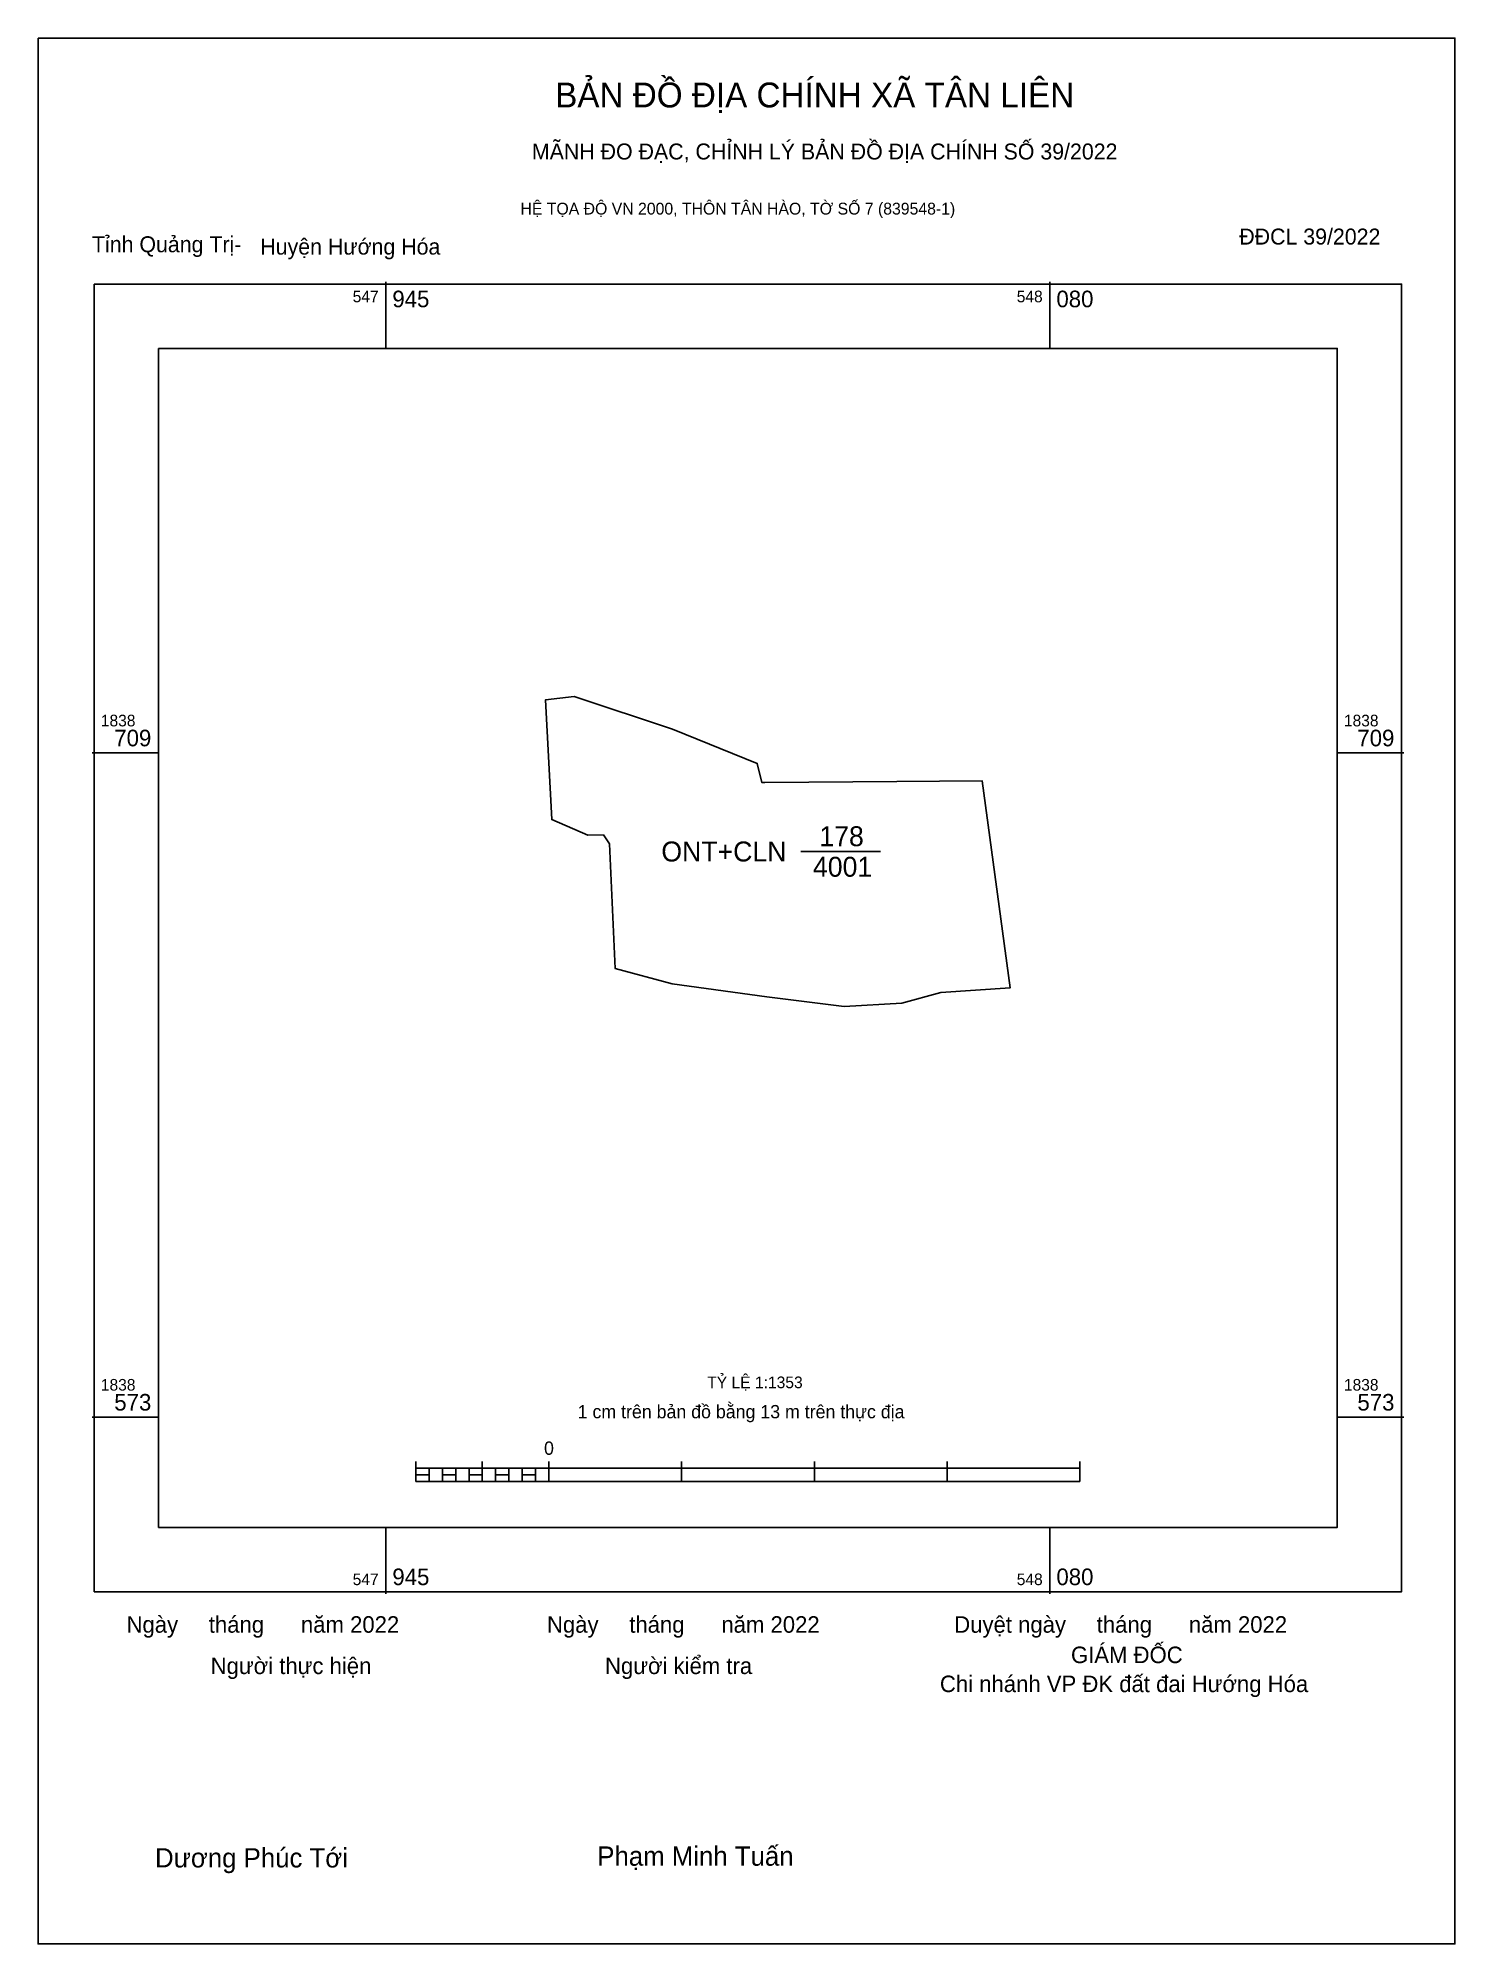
# Model space of a CAD drawing. Extents: x 547875 to 548163, y 1838467 to 1838855.
import ezdxf

# ---------------------------------------------------------------- set-up
doc = ezdxf.new("R2010")
doc.units = 0
for name, color, linetype in [('Level 10', 7, 'Continuous'), ('Level 13', 7, 'Continuous'), ('Level 15', 7, 'Continuous'), ('Level 6', 7, 'Continuous'), ('Level 62', 7, 'Continuous'), ('Level 63', 7, 'Continuous'), ('Level 9', 7, 'Continuous')]:
    doc.layers.add(name, color=color, linetype=linetype)

msp = doc.modelspace()

# ---------------------------------------------------------------- linework, layer by layer
at = {"layer": 'Level 10'}
msp.add_lwpolyline([(548003.84, 1838714.13), (548021.1, 1838707.16), (548022.04, 1838703.27), (548022.64, 1838703.27), (548049.52, 1838703.49), (548066.94, 1838703.65), (548072.66, 1838661.47), (548058.54, 1838660.5), (548050.55, 1838658.31), (548038.8, 1838657.64), (548023.05, 1838659.58), (548003.74, 1838662.27), (547992.18, 1838665.35), (547990.97, 1838690.78), (547989.77, 1838692.61), (547986.57, 1838692.52), (547979.24, 1838695.72), (547977.93, 1838720.09), (547983.77, 1838720.8), (547983.97, 1838720.73)], close=True, dxfattribs=at)
at = {"layer": 'Level 15'}
msp.add_lwpolyline([(547874.55, 1838854.94), (548163.28, 1838854.94), (548163.28, 1838466.66), (547874.55, 1838466.66)], close=True, dxfattribs=at)
at = {"layer": 'Level 62'}
msp.add_lwpolyline([(547899.09, 1838791.73), (548139.32, 1838791.73), (548139.32, 1838551.5), (547899.09, 1838551.5)], close=True, dxfattribs=at)
at = {"layer": 'Level 63'}
for p, q in [((547945.39, 1838805.26), (547945.39, 1838791.73)), ((548080.71, 1838805.26), (548080.71, 1838791.73)), ((547885.56, 1838709.3), (547899.09, 1838709.3)), ((548139.32, 1838709.3), (548152.85, 1838709.3)), ((547885.56, 1838573.97), (547899.09, 1838573.97)), ((548139.32, 1838573.97), (548152.85, 1838573.97)), ((547951.54, 1838564.95), (547951.54, 1838560.89)), ((547965.07, 1838564.95), (547965.07, 1838560.89)), ((547978.61, 1838564.95), (547978.61, 1838560.89)), ((548005.67, 1838564.95), (548005.67, 1838560.89)), ((548032.74, 1838564.95), (548032.74, 1838560.89)), ((548059.8, 1838564.95), (548059.8, 1838560.89)), ((548086.87, 1838564.95), (548086.87, 1838560.89)), ((547951.54, 1838563.59), (548086.87, 1838563.59)), ((547951.54, 1838560.89), (548086.87, 1838560.89)), ((547954.25, 1838563.59), (547954.25, 1838560.89)), ((547956.96, 1838563.59), (547956.96, 1838560.89)), ((547959.66, 1838563.59), (547959.66, 1838560.89)), ((547962.37, 1838563.59), (547962.37, 1838560.89)), ((547965.07, 1838563.59), (547965.07, 1838560.89)), ((547967.78, 1838563.59), (547967.78, 1838560.89)), ((547970.49, 1838563.59), (547970.49, 1838560.89)), ((547973.19, 1838563.59), (547973.19, 1838560.89)), ((547975.9, 1838563.59), (547975.9, 1838560.89)), ((547978.61, 1838563.59), (547978.61, 1838560.89)), ((547945.39, 1838551.5), (547945.39, 1838537.97)), ((548080.71, 1838551.5), (548080.71, 1838537.97))]:
    msp.add_line(p, q, dxfattribs=at)
for points in [[(547885.98, 1838804.84), (548152.43, 1838804.84), (548152.43, 1838538.39), (547885.98, 1838538.39)], [(547951.54, 1838562.24), (547954.25, 1838562.24), (547954.25, 1838560.89), (547951.54, 1838560.89)], [(547951.54, 1838562.24), (547954.25, 1838562.24), (547954.25, 1838560.89), (547951.54, 1838560.89)], [(547956.96, 1838562.24), (547959.66, 1838562.24), (547959.66, 1838560.89), (547956.96, 1838560.89)], [(547962.37, 1838562.24), (547965.07, 1838562.24), (547965.07, 1838560.89), (547962.37, 1838560.89)], [(547967.78, 1838562.24), (547970.49, 1838562.24), (547970.49, 1838560.89), (547967.78, 1838560.89)], [(547973.19, 1838562.24), (547975.9, 1838562.24), (547975.9, 1838560.89), (547973.19, 1838560.89)]]:
    msp.add_lwpolyline(points, close=True, dxfattribs=at)
at = {"layer": 'Level 9'}
msp.add_line((548029.97, 1838689.22), (548046.21, 1838689.22), dxfattribs=at)

# ---------------------------------------------------------------- texts
at = {"layer": 'Level 13'}
for s, p in [('178', (548033.76, 1838690.3)), ('ONT+CLN', (548001.56, 1838687.19)), ('4001', (548032.46, 1838684.08))]:
    msp.add_text(s, height=4.06, dxfattribs=at).set_placement(p)
at = {"layer": 'Level 6'}
msp.add_text('TỶ LỆ 1:1353', height=2.379, dxfattribs=at).set_placement((548010.91, 1838579.87))
at = {"layer": 'Level 63'}
for s, height, p in [('BẢN ĐỒ ĐỊA CHÍNH XÃ TÂN LIÊN', 5.0663, (547979.92, 1838840.82)), ('MÃNH ĐO ĐẠC, CHỈNH LÝ BẢN ĐỒ ĐỊA CHÍNH SỐ 39/2022', 3.2508, (547975.18, 1838830.21)), ('HỆ TỌA ĐỘ VN 2000, THÔN TÂN HÀO, TỜ SỐ 7 (839548-1)', 2.4065, (547972.85, 1838818.99)), ('547', 2.368, (547938.66, 1838801.12)), ('945', 3.383, (547946.74, 1838800.1)), ('548', 2.368, (548073.99, 1838801.12)), ('080', 3.383, (548082.07, 1838800.1)), ('1838', 2.368, (547887.34, 1838714.71)), ('1838', 2.368, (548140.67, 1838714.71)), ('709', 3.383, (547890.07, 1838710.65)), ('709', 3.383, (548143.4, 1838710.65)), ('1838', 2.368, (547887.34, 1838579.38)), ('1838', 2.368, (548140.67, 1838579.38)), ('573', 3.383, (547890.07, 1838575.32)), ('1 cm trên bản đồ bằng 13 m trên thực địa', 2.7066, (547984.51, 1838573.74)), ('573', 3.383, (548143.41, 1838575.32)), ('0', 2.71, (547977.65, 1838566.3)), ('547', 2.368, (547938.66, 1838539.75)), ('945', 3.383, (547946.74, 1838539.75)), ('548', 2.368, (548073.99, 1838539.75)), ('080', 3.383, (548082.07, 1838539.75)), ('Ngày     tháng      năm 2022', 3.3674, (547892.57, 1838530.05)), ('Ngày     tháng      năm 2022', 3.3674, (547978.25, 1838530.05)), ('Duyệt ngày     tháng      năm 2022', 3.3674, (548061.25, 1838530.05)), ('Người thực hiện', 3.3674, (547909.71, 1838521.63)), ('Người kiểm tra', 3.3674, (547990.08, 1838521.63)), ('GIÁM ĐỐC', 3.367, (548085.04, 1838523.86)), ('Chi nhánh VP ĐK đất đai Hướng Hóa', 3.3674, (548058.33, 1838517.95)), ('Dương Phúc Tới', 3.9277, (547898.38, 1838482.23)), ('Phạm Minh Tuấn', 3.9277, (547988.51, 1838482.58))]:
    msp.add_text(s, height=height, dxfattribs=at).set_placement(p)
at = {"layer": 'Level 9'}
for s, p in [('ĐĐCL 39/2022', (548119.34, 1838812.88)), ('Tỉnh Quảng Trị-', (547885.53, 1838811.31)), ('Huyện Hướng Hóa', (547919.83, 1838810.83))]:
    msp.add_text(s, height=3.2508, dxfattribs=at).set_placement(p)

doc.saveas('drawing.dxf')
